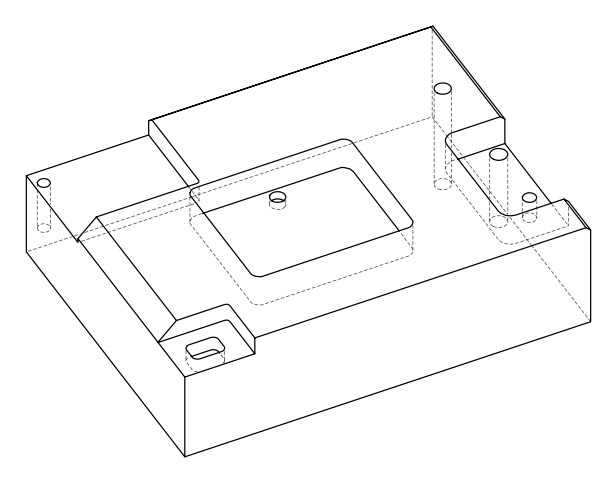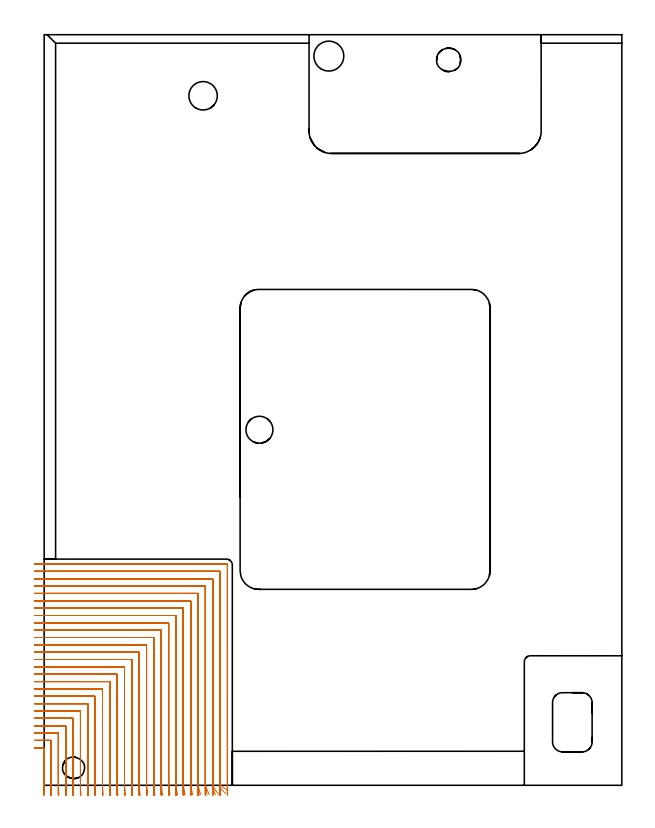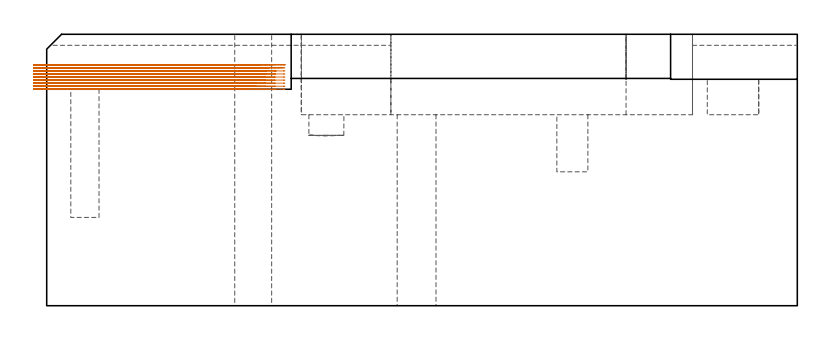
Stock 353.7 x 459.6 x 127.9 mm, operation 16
(PLAN: 21 operations, 14 tool changes, 271 min)
(1 SPOT_DRILL | STEP1HOLE | NXT0321_9005460120000 | 0.03 min | 5 mm3)
(2 SPOT_DRILL_1 | STEP1HOLE_1 | NXT0321_9005460120000 | 0.06 min | 4449 mm3)
(3 SPOT_DRILL_2 | STEP1POCKET | NXT0321_9005460120000 | 0.04 min | 4185 mm3)
(4 DRILL_BLIND_HOLE_INTO_CENTER | STEP1HOLE | NXT0301_065 | 0.07 min | 888 mm3)
(5 GUN_DRILL_THROUGH_HOLE | STEP1HOLE | UGT0307_008 | 0.69 min | 11202 mm3)
(6 DRILL_TO_ENLARGE_THROUGH_HOLE | STEP1HOLE | UGT0301_245 | 0.55 min | 18254 mm3)
(7 DRILL_THROUGH_HOLE_INTO_CENTER | STEP1HOLE_1 | NXT0301_065 | 0.39 min | 6071 mm3)
(8 DRILL_TO_ENLARGE_THROUGH_HOLE_1 | STEP1HOLE_1 | UGT0301_252 | 0.41 min | 23051 mm3)
(9 DRILL_BLIND_HOLE_INTO_CENTER_1 | STEP1POCKET | NXT0301_128 | 0.12 min | 2997 mm3)
(10 INDEXABLE_INSERT_DRILL_BLIND_HOLE_FROM_SOLID | STEP1POCKET_2 | NXT0302_004 | 0.06 min | 10173 mm3)
(11 MILL_ROUGH_BLIND_HOLE_CONTOUR | STEP1POCKET | NXT0201_010 | Spiral | 0.6 min | 3112 mm3)
(12 AREA_MILL | FG_CHAMFER_SURFACE | UGT0205_001 | 2.72 min | 2237 mm3)
(13 AREA_MILL_1 | FG_CHAMFER_SURFACE_1 | UGT0205_001 | 11.72 min | 42123 mm3)
(14 AREA_MILL_2 | FG_CHAMFER_SURFACE_2 | UGT0205_001 | 0.98 min | 713 mm3)
(15 AREA_MILL_3 | FG_CHAMFER_SURFACE_3 | UGT0205_001 | 7.85 min | 7912 mm3)
(16 MILL_CORNER_NOTCH_RECTANGULAR | CORNER_NOTCH_RECTANGULAR | NXT0201_008 | Follow Part, ap 1.5, ae 75% | 150.14 min | 411328 mm3)
(17 MILL_CORNER_NOTCH_RECTANGULAR_1 | CORNER_NOTCH_RECTANGULAR_1 | NXT0201_008 | Follow Part, ap 1.5, ae 75% | 40.67 min | 98591 mm3)
(18 MILL_RECTANGULAR_POCKET | POCKET_RECTANGULAR_STRAIGHT | UGT0201_094 | Follow Part, ap 5, ae 75% | 30.21 min | 1052492 mm3)
(19 MILL_RECTANGULAR_POCKET_1 | POCKET_RECTANGULAR_STRAIGHT_1 | NXT0201_011 | Follow Part, ap 3, ae 75% | 1.81 min | 14127 mm3)
(20 MILL_SLOT | SLOT_PARTIAL_RECTANGULAR | UGT0201_094 | Follow Part, ap 5, ae 75% | 20.71 min | 372564 mm3)
(21 MILL_BLIND_HOLE_FROM_SOLID_MATERIAL | STEP1POCKET_1 | NXT0201_010 | Spiral | 1.24 min | 8379 mm3)
(TOOL NXT0321_9005460120000 | NC Spot Drill, 142deg, 12mm, Carbide, Uncoated | D12 PA142 FL30 Z2)
(TOOL NXT0301_065 | Carbide Drill 9.4mm [860.1-0940-075A1-MM 2214] | D9.4 PA140 FL98 Z2)
(TOOL UGT0307_008 | Gun Drill 11 mm | D11 PA130 FL24 Z1)
(TOOL UGT0301_245 | Twist Drill 17.4 mm | D17.4 PA118 FL130 Z2)
(TOOL UGT0301_252 | Twist Drill 18.3 mm | D18.3 PA118 FL135 Z2)
(TOOL NXT0301_128 | Carbide Drill 12mm [861.1-1200-036A1-GP GC34] | D12 PA150 FL37.4 Z2)
(TOOL NXT0302_004 | Index. Insert Drill 16.5mm [880-D1650L20-05] | D16.5 PA176 FL83 Z2)
(TOOL NXT0201_010 | ENDMILL 10mm [2P460-1000-NA 1630] | D10 FL30 Z6)
(TOOL UGT0205_001 | Chamfer Mill 20 x 3 x 45 deg. | D20 FL50 Z2)
(TOOL NXT0201_008 | ENDMILL 6mm [2P460-0600-NA 1630] | D6 FL26 Z6)
(TOOL UGT0201_094 | End mill 20 mm | D20 FL38 Z4)
(TOOL NXT0201_011 | ENDMILL 12mm [2P460-1200-NA 1630] | D12 FL38 Z6)
(OP 16 MILL_CORNER_NOTCH_RECTANGULAR, part 2 of 2)
G0 Z137.9
X4.483 Y-5.996
Z113.511
G1 X4.334 Y-3.
G2 X4.2 Y2.379 R108. F500.
G1 Y27.207
G3 X3.907 Y27.5 R0.3
G1 X-3.
X-6. F250.
G0 Z137.9
X8.996 Y-5.996
Z113.511
G1 X8.84 Y-3.
G2 X8.7 Y2.379 R103.5 F500.
G1 Y31.707
G3 X8.407 Y32. R0.3
G1 X-3.
X-6. F250.
G0 Z137.9
X13.509 Y-5.996
Z113.511
G1 X13.346 Y-3.
G2 X13.2 Y2.379 R99. F500.
G1 Y36.206
G3 X12.906 Y36.5 R0.3
G1 X-3.
X-6. F250.
G0 Z137.9
X18.024 Y-5.995
Z113.511
G1 X17.853 Y-3.
G2 X17.7 Y2.379 R94.5 F500.
G1 Y40.706
G3 X17.406 Y41. R0.3
G1 X-3.
X-6. F250.
G0 Z137.9
X22.54 Y-5.995
Z113.511
G1 X22.361 Y-3.
G2 X22.2 Y2.379 R90. F500.
G1 Y45.206
G3 X21.906 Y45.5 R0.3
G1 X-3.
X-6. F250.
G0 Z137.9
X27.058 Y-5.994
Z113.511
G1 X26.869 Y-3.
G2 X26.7 Y2.379 R85.5 F500.
G1 Y49.706
G3 X26.406 Y50. R0.3
G1 X-3.
X-6. F250.
G0 Z137.9
X31.578 Y-5.993
Z113.511
G1 X31.379 Y-3.
G2 X31.2 Y2.379 R81. F500.
G1 Y54.206
G3 X30.906 Y54.5 R0.3
G1 X-3.
X-6. F250.
G0 Z137.9
X36.1 Y-5.993
Z113.511
G1 X35.889 Y-3.
G2 X35.7 Y2.379 R76.5 F500.
G1 Y58.706
G3 X35.406 Y59. R0.3
G1 X-3.
X-6. F250.
G0 Z137.9
X40.625 Y-5.992
Z113.511
G1 X40.401 Y-3.
G2 X40.2 Y2.379 R72. F500.
G1 Y63.205
G3 X39.905 Y63.5 R0.3
G1 X-3.
X-6. F250.
G0 Z137.9
X45.154 Y-5.99
Z113.511
G1 X44.915 Y-3.
G2 X44.7 Y2.379 R67.5 F500.
G1 Y67.705
G3 X44.405 Y68. R0.3
G1 X-3.
X-6. F250.
G0 Z137.9
X49.686 Y-5.989
Z113.511
G1 X49.43 Y-3.
G2 X49.2 Y2.379 R63. F500.
G1 Y72.205
G3 X48.905 Y72.5 R0.3
G1 X-3.
X-6. F250.
G0 Z137.9
X54.224 Y-5.987
Z113.511
G1 X53.948 Y-3.
G2 X53.7 Y2.379 R58.5 F500.
G1 Y76.705
G3 X53.405 Y77. R0.3
G1 X-3.
X-6. F250.
G0 Z137.9
X58.767 Y-5.985
Z113.511
G1 X58.469 Y-3.
G2 X58.2 Y2.379 R54. F500.
G1 Y81.205
G3 X57.905 Y81.5 R0.3
G1 X-3.
X-6. F250.
G0 Z137.9
X63.319 Y-5.982
Z113.511
G1 X62.993 Y-3.
G2 X62.7 Y2.379 R49.5 F500.
G1 Y85.704
G3 X62.404 Y86. R0.3
G1 X-3.
X-6. F250.
G0 Z137.9
X67.881 Y-5.978
Z113.511
G1 X67.523 Y-3.
G2 X67.2 Y2.379 R45. F500.
G1 Y90.204
G3 X66.904 Y90.5 R0.3
G1 X-3.
X-6. F250.
G0 Z137.9
X72.457 Y-5.973
Z113.511
G1 X72.059 Y-3.
G2 X71.7 Y2.379 R40.5 F500.
G1 Y94.704
G3 X71.404 Y95. R0.3
G1 X-3.
X-6. F250.
G0 Z137.9
X77.052 Y-5.966
Z113.511
G1 X76.604 Y-3.
G2 X76.2 Y2.379 R36. F500.
G1 Y99.204
G3 X75.904 Y99.5 R0.3
G1 X-3.
X-6. F250.
G0 Z137.9
X81.675 Y-5.956
Z113.511
G1 X81.163 Y-3.
G2 X80.7 Y2.379 R31.5 F500.
G1 Y103.704
G3 X80.404 Y104. R0.3
G1 X-3.
X-6. F250.
G0 Z137.9
X86.339 Y-5.94
Z113.511
G1 X85.741 Y-3.
G2 X85.2 Y2.379 R27. F500.
G1 Y108.204
G3 X84.904 Y108.5 R0.3
G1 X-3.
X-6. F250.
G0 Z137.9
X91.07 Y-5.913
Z113.511
G1 X90.353 Y-3.
G2 X89.7 Y2.379 R22.5 F500.
G1 Y112.703
G3 X89.403 Y113. R0.3
G1 X-3.
X-6. F250.
G0 Z137.9
X95.919 Y-5.863
Z113.511
G1 X95.023 Y-3.
G2 X94.2 Y2.379 R18. F500.
G1 Y117.203
G3 X93.903 Y117.5 R0.3
G1 X-3.
X-6. F250.
G0 Z137.9
X101.013 Y-5.752
Z113.511
G1 X99.818 Y-3.
G2 X98.7 Y2.379 R13.5 F500.
G1 Y121.703
G3 X98.403 Y122. R0.3
G1 X-3.
X-6. F250.
G0 Z137.9
X106.778 Y-5.405
Z113.511
G1 X104.985 Y-3.
G2 X103.2 Y2.379 R9. F500.
G1 Y126.203
G3 X102.903 Y126.5 R0.3
G1 X-3.
X-6. F250.
G0 Z137.9
X112.594 Y-3.015
Z113.511
G1 X109.983 Y-1.537
G2 X107.7 Y2.379 R4.5 F500.
G1 Y130.703
G3 X107.403 Y131. R0.3
G1 X-3.
X-6. F250.
G0 Z137.9
X112.2 Y-0.621
Z113.511
G1 Y2.379
Y134.9 F500.
G3 X111.6 Y135.5 R0.6
G1 X-3.
X-6. F250.
G0 Z137.9
X-0.168 Y-5.988
Z112.072
G1 X-0.254 Y-2.989
G2 X-0.3 Y0.225 R112.5 F500.
G1 Y22.707
G3 X-0.593 Y23. R0.3
G1 X-3.
X-6. F250.
G0 Z137.9
X4.338 Y-5.999
Z112.072
G1 X4.248 Y-3.
G2 X4.2 Y0.225 R108. F500.
G1 Y27.207
G3 X3.907 Y27.5 R0.3
G1 X-3.
X-6. F250.
G0 Z137.9
X8.844 Y-5.999
Z112.072
G1 X8.75 Y-3.
G2 X8.7 Y0.225 R103.5 F500.
G1 Y31.707
G3 X8.407 Y32. R0.3
G1 X-3.
X-6. F250.
G0 Z137.9
X13.35 Y-5.998
Z112.072
G1 X13.253 Y-3.
G2 X13.2 Y0.225 R99. F500.
G1 Y36.206
G3 X12.906 Y36.5 R0.3
G1 X-3.
X-6. F250.
G0 Z137.9
X17.857 Y-5.998
Z112.072
G1 X17.755 Y-3.
G2 X17.7 Y0.225 R94.5 F500.
G1 Y40.706
G3 X17.406 Y41. R0.3
G1 X-3.
X-6. F250.
G0 Z137.9
X22.365 Y-5.998
Z112.072
G1 X22.258 Y-3.
G2 X22.2 Y0.225 R90. F500.
G1 Y45.206
G3 X21.906 Y45.5 R0.3
G1 X-3.
X-6. F250.
G0 Z137.9
X26.874 Y-5.998
Z112.072
G1 X26.761 Y-3.
G2 X26.7 Y0.225 R85.5 F500.
G1 Y49.706
G3 X26.406 Y50. R0.3
G1 X-3.
X-6. F250.
G0 Z137.9
X31.384 Y-5.998
Z112.072
G1 X31.264 Y-3.
G2 X31.2 Y0.225 R81. F500.
G1 Y54.206
G3 X30.906 Y54.5 R0.3
G1 X-3.
X-6. F250.
G0 Z137.9
X35.894 Y-5.997
Z112.072
G1 X35.768 Y-3.
G2 X35.7 Y0.225 R76.5 F500.
G1 Y58.705
G3 X35.405 Y59. R0.3
G1 X-3.
X-6. F250.
G0 Z137.9
X40.407 Y-5.997
Z112.072
G1 X40.272 Y-3.
G2 X40.2 Y0.225 R72. F500.
G1 Y63.205
G3 X39.905 Y63.5 R0.3
G1 X-3.
X-6. F250.
G0 Z137.9
X44.92 Y-5.997
Z112.072
G1 X44.777 Y-3.
G2 X44.7 Y0.225 R67.5 F500.
G1 Y67.705
G3 X44.405 Y68. R0.3
G1 X-3.
X-6. F250.
G0 Z137.9
X49.436 Y-5.996
Z112.072
G1 X49.283 Y-3.
G2 X49.2 Y0.225 R63. F500.
G1 Y72.205
G3 X48.905 Y72.5 R0.3
G1 X-3.
X-6. F250.
G0 Z137.9
X53.954 Y-5.995
Z112.072
G1 X53.789 Y-3.
G2 X53.7 Y0.225 R58.5 F500.
G1 Y76.705
G3 X53.405 Y77. R0.3
G1 X-3.
X-6. F250.
G0 Z137.9
X58.475 Y-5.995
Z112.072
G1 X58.296 Y-3.
G2 X58.2 Y0.225 R54. F500.
G1 Y81.205
G3 X57.905 Y81.5 R0.3
G1 X-3.
X-6. F250.
G0 Z137.9
X63.001 Y-5.994
Z112.072
G1 X62.805 Y-3.
G2 X62.7 Y0.225 R49.5 F500.
G1 Y85.704
G3 X62.404 Y86. R0.3
G1 X-3.
X-6. F250.
G0 Z137.9
X67.531 Y-5.992
Z112.072
G1 X67.316 Y-3.
G2 X67.2 Y0.225 R45. F500.
G1 Y90.204
G3 X66.904 Y90.5 R0.3
G1 X-3.
X-6. F250.
G0 Z137.9
X72.067 Y-5.99
Z112.072
G1 X71.829 Y-3.
G2 X71.7 Y0.225 R40.5 F500.
G1 Y94.704
G3 X71.404 Y95. R0.3
G1 X-3.
X-6. F250.
G0 Z137.9
X76.613 Y-5.988
Z112.072
G1 X76.345 Y-3.
G2 X76.2 Y0.225 R36. F500.
G1 Y99.204
G3 X75.904 Y99.5 R0.3
G1 X-3.
X-6. F250.
G0 Z137.9
X81.173 Y-5.984
Z112.072
G1 X80.865 Y-3.
G2 X80.7 Y0.225 R31.5 F500.
G1 Y103.704
G3 X80.404 Y104. R0.3
G1 X-3.
X-6. F250.
G0 Z137.9
X85.752 Y-5.979
Z112.072
G1 X85.393 Y-3.
G2 X85.2 Y0.225 R27. F500.
G1 Y108.204
G3 X84.904 Y108.5 R0.3
G1 X-3.
X-6. F250.
G0 Z137.9
X90.362 Y-5.969
Z112.072
G1 X89.932 Y-3.
G2 X89.7 Y0.225 R22.5 F500.
G1 Y112.703
G3 X89.403 Y113. R0.3
G1 X-3.
X-6. F250.
G0 Z137.9
X95.029 Y-5.951
Z112.072
G1 X94.491 Y-3.
G2 X94.2 Y0.225 R18. F500.
G1 Y117.203
G3 X93.903 Y117.5 R0.3
G1 X-3.
X-6. F250.
G0 Z137.9
X99.807 Y-5.913
Z112.072
G1 X99.091 Y-3.
G2 X98.7 Y0.225 R13.5 F500.
G1 Y121.703
G3 X98.403 Y122. R0.3
G1 X-3.
X-6. F250.
G0 Z137.9
X104.872 Y-5.801
Z112.072
G1 X103.797 Y-3.
G2 X103.2 Y0.225 R9. F500.
G1 Y126.203
G3 X102.903 Y126.5 R0.3
G1 X-3.
X-6. F250.
G0 Z137.9
X111.201 Y-5.091
Z112.072
G1 X109.055 Y-2.994
G2 X107.7 Y0.225 R4.5 F500.
G1 Y130.703
G3 X107.403 Y131. R0.3
G1 X-3.
X-6. F250.
G0 Z137.9
X112.2 Y-2.775
Z112.072
G1 Y0.225
Y134.9 F500.
G3 X111.6 Y135.5 R0.6
G1 X-3.
X-6. F250.
G0 Z137.9
X-0.281 Y-5.985
Z110.633
G1 X-0.298 Y-2.985
G2 X-0.3 Y-2.351 R112.5 F500.
G1 Y22.707
G3 X-0.593 Y23. R0.3
G1 X-3.
X-6. F250.
G0 Z137.9
X4.22 Y-6.
Z110.633
G1 X4.202 Y-3.
G2 X4.2 Y-2.351 R108. F500.
G1 Y27.207
G3 X3.907 Y27.5 R0.3
G1 X-3.
X-6. F250.
G0 Z137.9
X8.721 Y-6.
Z110.633
G1 X8.702 Y-3.
G2 X8.7 Y-2.351 R103.5 F500.
G1 Y31.707
G3 X8.407 Y32. R0.3
G1 X-3.
X-6. F250.
G0 Z137.9
X13.222 Y-6.
Z110.633
G1 X13.202 Y-3.
G2 X13.2 Y-2.351 R99. F500.
G1 Y36.206
G3 X12.907 Y36.5 R0.3
G1 X-3.
X-6. F250.
G0 Z137.9
X17.723 Y-6.
Z110.633
G1 X17.702 Y-3.
G2 X17.7 Y-2.351 R94.5 F500.
G1 Y40.706
G3 X17.406 Y41. R0.3
G1 X-3.
X-6. F250.
G0 Z137.9
X22.224 Y-6.
Z110.633
G1 X22.202 Y-3.
G2 X22.2 Y-2.351 R90. F500.
G1 Y45.206
G3 X21.906 Y45.5 R0.3
G1 X-3.
X-6. F250.
G0 Z137.9
X26.725 Y-6.
Z110.633
G1 X26.702 Y-3.
G2 X26.7 Y-2.351 R85.5 F500.
G1 Y49.706
G3 X26.406 Y50. R0.3
G1 X-3.
X-6. F250.
G0 Z137.9
X31.227 Y-6.
Z110.633
G1 X31.203 Y-3.
G2 X31.2 Y-2.351 R81. F500.
G1 Y54.206
G3 X30.906 Y54.5 R0.3
G1 X-3.
X-6. F250.
G0 Z137.9
X35.728 Y-6.
Z110.633
G1 X35.703 Y-3.
G2 X35.7 Y-2.351 R76.5 F500.
G1 Y58.706
G3 X35.406 Y59. R0.3
G1 X-3.
X-6. F250.
G0 Z137.9
X40.23 Y-6.
Z110.633
G1 X40.203 Y-3.
G2 X40.2 Y-2.351 R72. F500.
G1 Y63.205
G3 X39.905 Y63.5 R0.3
G1 X-3.
X-6. F250.
G0 Z137.9
X44.732 Y-6.
Z110.633
G1 X44.703 Y-3.
G2 X44.7 Y-2.351 R67.5 F500.
G1 Y67.705
G3 X44.405 Y68. R0.3
G1 X-3.
X-6. F250.
G0 Z137.9
X49.234 Y-6.
Z110.633
G1 X49.203 Y-3.
G2 X49.2 Y-2.351 R63. F500.
G1 Y72.205
G3 X48.905 Y72.5 R0.3
G1 X-3.
X-6. F250.
G0 Z137.9
X53.737 Y-6.
Z110.633
G1 X53.704 Y-3.
G2 X53.7 Y-2.351 R58.5 F500.
G1 Y76.705
G3 X53.405 Y77. R0.3
G1 X-3.
X-6. F250.
G0 Z137.9
X58.24 Y-6.
Z110.633
G1 X58.204 Y-3.
G2 X58.2 Y-2.351 R54. F500.
G1 Y81.205
G3 X57.905 Y81.5 R0.3
G1 X-3.
X-6. F250.
G0 Z137.9
X62.744 Y-6.
Z110.633
G1 X62.704 Y-3.
G2 X62.7 Y-2.351 R49.5 F500.
G1 Y85.704
G3 X62.404 Y86. R0.3
G1 X-3.
X-6. F250.
G0 Z137.9
X67.248 Y-6.
Z110.633
G1 X67.205 Y-3.
G2 X67.2 Y-2.351 R45. F500.
G1 Y90.204
G3 X66.904 Y90.5 R0.3
G1 X-3.
X-6. F250.
G0 Z137.9
X71.753 Y-6.
Z110.633
G1 X71.705 Y-3.
G2 X71.7 Y-2.351 R40.5 F500.
G1 Y94.704
G3 X71.404 Y95. R0.3
G1 X-3.
X-6. F250.
G0 Z137.9
X76.26 Y-6.
Z110.633
G1 X76.206 Y-3.
G2 X76.2 Y-2.351 R36. F500.
G1 Y99.204
G3 X75.904 Y99.5 R0.3
G1 X-3.
X-6. F250.
G0 Z137.9
X80.768 Y-5.999
Z110.633
G1 X80.707 Y-3.
G2 X80.7 Y-2.351 R31.5 F500.
G1 Y103.704
G3 X80.404 Y104. R0.3
G1 X-3.
X-6. F250.
G0 Z137.9
X85.28 Y-5.999
Z110.633
G1 X85.208 Y-3.
G2 X85.2 Y-2.351 R27. F500.
G1 Y108.204
G3 X84.904 Y108.5 R0.3
G1 X-3.
X-6. F250.
G0 Z137.9
X89.796 Y-5.999
Z110.633
G1 X89.709 Y-3.
G2 X89.7 Y-2.351 R22.5 F500.
G1 Y112.703
G3 X89.403 Y113. R0.3
G1 X-3.
X-6. F250.
G0 Z137.9
X94.32 Y-5.998
Z110.633
G1 X94.212 Y-3.
G2 X94.2 Y-2.351 R18. F500.
G1 Y117.203
G3 X93.903 Y117.5 R0.3
G1 X-3.
X-6. F250.
G0 Z137.9
X98.86 Y-5.997
Z110.633
G1 X98.716 Y-3.
G2 X98.7 Y-2.351 R13.5 F500.
G1 Y121.703
G3 X98.403 Y122. R0.3
G1 X-3.
X-6. F250.
G0 Z137.9
X103.44 Y-5.992
Z110.633
G1 X103.223 Y-3.
G2 X103.2 Y-2.351 R9. F500.
G1 Y126.203
G3 X102.903 Y126.5 R0.3
G1 X-3.
X-6. F250.
G0 Z137.9
X108.18 Y-5.969
Z110.633
G1 X107.747 Y-3.
G2 X107.7 Y-2.351 R4.5 F500.
G1 Y130.703
G3 X107.403 Y131. R0.3
G1 X-3.
X-6. F250.
G0 Z137.9
X112.2 Y-5.351
Z110.633
G1 Y-2.351
Y134.9 F500.
G3 X111.6 Y135.5 R0.6
G1 X-3.
X-6. F250.
G0 Z137.9
X-0.3 Y-5.985
Z109.194
G1 Y-2.985
Y22.707 F500.
G3 X-0.593 Y23. R0.3
G1 X-3.
X-6. F250.
G0 Z137.9
X4.201 Y-6.
Z109.194
G1 X4.2 Y-3.
Y22.707 F500.
Y27.207
G3 X3.907 Y27.5 R0.3
G1 X-3.
X-6. F250.
G0 Z137.9
X8.701 Y-6.
Z109.194
G1 X8.7 Y-3.
Y27.207 F500.
Y31.707
G3 X8.407 Y32. R0.3
G1 X-3.
X-6. F250.
G0 Z137.9
X13.201 Y-6.
Z109.194
G1 X13.2 Y-3.
Y31.707 F500.
Y36.207
G3 X12.906 Y36.5 R0.3
G1 X-3.
X-6. F250.
G0 Z137.9
X17.701 Y-6.
Z109.194
G1 X17.7 Y-3.
Y36.207 F500.
Y40.706
G3 X17.406 Y41. R0.3
G1 X-3.
X-6. F250.
G0 Z137.9
X22.201 Y-6.
Z109.194
G1 X22.2 Y-3.
Y40.706 F500.
Y45.206
G3 X21.906 Y45.5 R0.3
G1 X-3.
X-6. F250.
G0 Z137.9
X26.701 Y-6.
Z109.194
G1 X26.7 Y-3.
Y45.206 F500.
Y49.706
G3 X26.406 Y50. R0.3
G1 X-3.
X-6. F250.
G0 Z137.9
X31.201 Y-6.
Z109.194
G1 X31.2 Y-3.
Y49.706 F500.
Y54.206
G3 X30.906 Y54.5 R0.3
G1 X-3.
X-6. F250.
G0 Z137.9
X35.701 Y-6.
Z109.194
G1 X35.7 Y-3.
Y54.206 F500.
Y58.706
G3 X35.406 Y59. R0.3
G1 X-3.
X-6. F250.
G0 Z137.9
X40.201 Y-6.
Z109.194
G1 X40.2 Y-3.
Y58.706 F500.
Y63.205
G3 X39.905 Y63.5 R0.3
G1 X-3.
X-6. F250.
G0 Z137.9
X44.701 Y-6.
Z109.194
G1 X44.7 Y-3.
Y63.205 F500.
Y67.705
G3 X44.405 Y68. R0.3
G1 X-3.
X-6. F250.
G0 Z137.9
X49.201 Y-6.
Z109.194
G1 X49.2 Y-3.
Y67.705 F500.
Y72.205
G3 X48.905 Y72.5 R0.3
G1 X-3.
X-6. F250.
G0 Z137.9
X53.701 Y-6.
Z109.194
G1 X53.7 Y-3.
Y72.205 F500.
Y76.705
G3 X53.405 Y77. R0.3
G1 X-3.
X-6. F250.
G0 Z137.9
X58.201 Y-6.
Z109.194
G1 X58.2 Y-3.
Y76.705 F500.
Y81.205
G3 X57.905 Y81.5 R0.3
G1 X-3.
X-6. F250.
G0 Z137.9
X62.701 Y-6.
Z109.194
G1 X62.7 Y-3.
Y81.205 F500.
Y85.704
G3 X62.404 Y86. R0.3
G1 X-3.
X-6. F250.
G0 Z137.9
X67.201 Y-6.
Z109.194
G1 X67.2 Y-3.
Y85.704 F500.
Y90.204
G3 X66.904 Y90.5 R0.3
G1 X-3.
X-6. F250.
G0 Z137.9
X71.701 Y-6.
Z109.194
G1 X71.7 Y-3.
Y90.204 F500.
Y94.704
G3 X71.404 Y95. R0.3
G1 X-3.
X-6. F250.
G0 Z137.9
X76.202 Y-6.
Z109.194
G1 X76.2 Y-3.
Y94.704 F500.
Y99.204
G3 X75.904 Y99.5 R0.3
G1 X-3.
X-6. F250.
G0 Z137.9
X80.702 Y-6.
Z109.194
G1 X80.7 Y-3.
Y99.204 F500.
Y103.704
G3 X80.404 Y104. R0.3
G1 X-3.
X-6. F250.
G0 Z137.9
X85.202 Y-6.
Z109.194
G1 X85.2 Y-3.
Y103.704 F500.
Y108.204
G3 X84.904 Y108.5 R0.3
G1 X-3.
X-6. F250.
G0 Z137.9
X89.703 Y-6.
Z109.194
G1 X89.7 Y-3.
Y108.204 F500.
Y112.703
G3 X89.403 Y113. R0.3
G1 X-3.
X-6. F250.
G0 Z137.9
X94.203 Y-6.
Z109.194
G1 X94.2 Y-3.
Y112.703 F500.
Y117.203
G3 X93.903 Y117.5 R0.3
G1 X-3.
X-6. F250.
G0 Z137.9
X98.704 Y-6.
Z109.194
G1 X98.7 Y-3.
Y117.203 F500.
Y121.703
G3 X98.403 Y122. R0.3
G1 X-3.
X-6. F250.
G0 Z137.9
X103.206 Y-6.
Z109.194
G1 X103.2 Y-3.
Y121.703 F500.
Y126.203
G3 X102.903 Y126.5 R0.3
G1 X-3.
X-6. F250.
G0 Z137.9
X107.713 Y-6.
Z109.194
G1 X107.7 Y-3.
Y126.203 F500.
Y130.703
G3 X107.403 Y131. R0.3
G1 X-3.
X-6. F250.
G0 Z137.9
X112.2 Y-5.981
Z109.194
G1 Y-2.981
Y134.9 F500.
G3 X111.6 Y135.5 R0.6
G1 X-3.
X-6. F250.
G0 Z137.9
X-0.3 Y-5.985
Z107.756
G1 Y-2.985
Y22.707 F500.
G3 X-0.593 Y23. R0.3
G1 X-3.
X-6. F250.
G0 Z137.9
X4.2 Y-6.
Z107.756
G1 Y-3.
Y27.207 F500.
G3 X3.907 Y27.5 R0.3
G1 X-3.
X-6. F250.
G0 Z137.9
X8.7 Y-6.
Z107.756
G1 Y-3.
Y31.707 F500.
G3 X8.407 Y32. R0.3
G1 X-3.
X-6. F250.
G0 Z137.9
X13.2 Y-6.
Z107.756
G1 Y-3.
Y36.207 F500.
G3 X12.907 Y36.5 R0.3
G1 X-3.
X-6. F250.
G0 Z137.9
X17.7 Y-6.
Z107.756
G1 Y-3.
Y40.706 F500.
G3 X17.406 Y41. R0.3
G1 X-3.
X-6. F250.
G0 Z137.9
X22.2 Y-6.
Z107.756
G1 Y-3.
Y45.206 F500.
G3 X21.906 Y45.5 R0.3
G1 X-3.
X-6. F250.
G0 Z137.9
X26.7 Y-6.
Z107.756
G1 Y-3.
Y49.706 F500.
G3 X26.406 Y50. R0.3
G1 X-3.
X-6. F250.
G0 Z137.9
X31.2 Y-6.
Z107.756
G1 Y-3.
Y54.206 F500.
G3 X30.906 Y54.5 R0.3
G1 X-3.
X-6. F250.
G0 Z137.9
X35.7 Y-6.
Z107.756
G1 Y-3.
Y58.706 F500.
G3 X35.406 Y59. R0.3
G1 X-3.
X-6. F250.
G0 Z137.9
X40.2 Y-6.
Z107.756
G1 Y-3.
Y63.205 F500.
G3 X39.905 Y63.5 R0.3
G1 X-3.
X-6. F250.
G0 Z137.9
X44.7 Y-6.
Z107.756
G1 Y-3.
Y67.705 F500.
G3 X44.405 Y68. R0.3
G1 X-3.
X-6. F250.
G0 Z137.9
X49.2 Y-6.
Z107.756
G1 Y-3.
Y72.205 F500.
G3 X48.905 Y72.5 R0.3
G1 X-3.
X-6. F250.
G0 Z137.9
X53.7 Y-6.
Z107.756
G1 Y-3.
Y76.705 F500.
G3 X53.405 Y77. R0.3
G1 X-3.
X-6. F250.
G0 Z137.9
X58.2 Y-6.
Z107.756
G1 Y-3.
Y81.205 F500.
G3 X57.905 Y81.5 R0.3
G1 X-3.
X-6. F250.
G0 Z137.9
X62.7 Y-6.
Z107.756
G1 Y-3.
Y85.704 F500.
G3 X62.404 Y86. R0.3
G1 X-3.
X-6. F250.
G0 Z137.9
X67.2 Y-6.
Z107.756
G1 Y-3.
Y90.204 F500.
G3 X66.904 Y90.5 R0.3
G1 X-3.
X-6. F250.
G0 Z137.9
X71.7 Y-6.
Z107.756
G1 Y-3.
Y94.704 F500.
G3 X71.404 Y95. R0.3
G1 X-3.
X-6. F250.
G0 Z137.9
X76.2 Y-6.
Z107.756
G1 Y-3.
Y99.204 F500.
G3 X75.904 Y99.5 R0.3
G1 X-3.
X-6. F250.
G0 Z137.9
X80.7 Y-6.
Z107.756
G1 Y-3.
Y103.704 F500.
G3 X80.404 Y104. R0.3
G1 X-3.
X-6. F250.
G0 Z137.9
X85.2 Y-6.
Z107.756
G1 Y-3.
Y108.204 F500.
G3 X84.904 Y108.5 R0.3
G1 X-3.
X-6. F250.
G0 Z137.9
X89.7 Y-6.
Z107.756
G1 Y-3.
Y112.703 F500.
G3 X89.403 Y113. R0.3
G1 X-3.
X-6. F250.
G0 Z137.9
X94.2 Y-6.
Z107.756
G1 Y-3.
Y117.203 F500.
G3 X93.903 Y117.5 R0.3
G1 X-3.
X-6. F250.
G0 Z137.9
X98.7 Y-6.
Z107.756
G1 Y-3.
Y121.703 F500.
G3 X98.403 Y122. R0.3
G1 X-3.
X-6. F250.
G0 Z137.9
X103.2 Y-6.
Z107.756
G1 Y-3.
Y126.203 F500.
G3 X102.903 Y126.5 R0.3
G1 X-3.
X-6. F250.
G0 Z137.9
X107.7 Y-6.
Z107.756
G1 Y-3.
Y130.703 F500.
G3 X107.403 Y131. R0.3
G1 X-3.
X-6. F250.
G0 Z137.9
X112.2 Y-6.
Z107.756
G1 Y-3.
Y134.9 F500.
G3 X111.6 Y135.5 R0.6
G1 X-3.
X-6. F250.
G0 Z137.9
X-0.3 Y-5.985
Z106.317
G1 Y-2.985
Y22.707 F500.
G3 X-0.593 Y23. R0.3
G1 X-3.
X-6. F250.
G0 Z137.9
X4.2 Y-6.
Z106.317
G1 Y-3.
Y27.207 F500.
G3 X3.907 Y27.5 R0.3
G1 X-3.
X-6. F250.
G0 Z137.9
X8.7 Y-6.
Z106.317
G1 Y-3.
Y31.707 F500.
G3 X8.407 Y32. R0.3
G1 X-3.
X-6. F250.
G0 Z137.9
X13.2 Y-6.
Z106.317
G1 Y-3.
Y36.206 F500.
G3 X12.907 Y36.5 R0.3
G1 X-3.
X-6. F250.
G0 Z137.9
X17.7 Y-6.
Z106.317
G1 Y-3.
Y40.706 F500.
G3 X17.406 Y41. R0.3
G1 X-3.
X-6. F250.
G0 Z137.9
X22.2 Y-6.
Z106.317
G1 Y-3.
Y45.206 F500.
G3 X21.906 Y45.5 R0.3
G1 X-3.
X-6. F250.
G0 Z137.9
X26.7 Y-6.
Z106.317
G1 Y-3.
Y49.706 F500.
G3 X26.406 Y50. R0.3
G1 X-3.
X-6. F250.
G0 Z137.9
X31.2 Y-6.
Z106.317
G1 Y-3.
Y54.206 F500.
G3 X30.906 Y54.5 R0.3
G1 X-3.
X-6. F250.
G0 Z137.9
X35.7 Y-6.
Z106.317
G1 Y-3.
Y58.706 F500.
G3 X35.406 Y59. R0.3
G1 X-3.
X-6. F250.
G0 Z137.9
X40.2 Y-6.
Z106.317
G1 Y-3.
Y63.205 F500.
G3 X39.905 Y63.5 R0.3
G1 X-3.
X-6. F250.
G0 Z137.9
X44.7 Y-6.
Z106.317
G1 Y-3.
Y67.705 F500.
G3 X44.405 Y68. R0.3
G1 X-3.
X-6. F250.
G0 Z137.9
X49.2 Y-6.
Z106.317
G1 Y-3.
Y72.205 F500.
G3 X48.905 Y72.5 R0.3
G1 X-3.
X-6. F250.
G0 Z137.9
X53.7 Y-6.
Z106.317
G1 Y-3.
Y76.705 F500.
G3 X53.405 Y77. R0.3
G1 X-3.
X-6. F250.
G0 Z137.9
X58.2 Y-6.
Z106.317
G1 Y-3.
Y81.205 F500.
G3 X57.905 Y81.5 R0.3
G1 X-3.
X-6. F250.
G0 Z137.9
X62.7 Y-6.
Z106.317
G1 Y-3.
Y85.704 F500.
G3 X62.404 Y86. R0.3
G1 X-3.
X-6. F250.
G0 Z137.9
X67.2 Y-6.
Z106.317
G1 Y-3.
Y90.204 F500.
G3 X66.904 Y90.5 R0.3
G1 X-3.
X-6. F250.
G0 Z137.9
X71.7 Y-6.
Z106.317
G1 Y-3.
Y94.704 F500.
G3 X71.404 Y95. R0.3
G1 X-3.
X-6. F250.
G0 Z137.9
X76.2 Y-6.
Z106.317
G1 Y-3.
Y99.204 F500.
G3 X75.904 Y99.5 R0.3
G1 X-3.
X-6. F250.
G0 Z137.9
X80.7 Y-6.
Z106.317
G1 Y-3.
Y103.704 F500.
G3 X80.404 Y104. R0.3
G1 X-3.
X-6. F250.
G0 Z137.9
X85.2 Y-6.
Z106.317
G1 Y-3.
Y108.204 F500.
G3 X84.904 Y108.5 R0.3
G1 X-3.
X-6. F250.
G0 Z137.9
X89.7 Y-6.
Z106.317
G1 Y-3.
Y112.703 F500.
G3 X89.403 Y113. R0.3
G1 X-3.
X-6. F250.
G0 Z137.9
X94.2 Y-6.
Z106.317
G1 Y-3.
Y117.203 F500.
G3 X93.903 Y117.5 R0.3
G1 X-3.
X-6. F250.
G0 Z137.9
X98.7 Y-6.
Z106.317
G1 Y-3.
Y121.703 F500.
G3 X98.403 Y122. R0.3
G1 X-3.
X-6. F250.
G0 Z137.9
X103.2 Y-6.
Z106.317
G1 Y-3.
Y126.203 F500.
G3 X102.903 Y126.5 R0.3
G1 X-3.
X-6. F250.
G0 Z137.9
X107.7 Y-6.
Z106.317
G1 Y-3.
Y130.703 F500.
G3 X107.403 Y131. R0.3
G1 X-3.
X-6. F250.
G0 Z137.9
X112.2 Y-6.
Z106.317
G1 Y-3.
Y134.9 F500.
G3 X111.6 Y135.5 R0.6
G1 X-3.
X-6. F250.
G0 Z137.9
X-0.3 Y-5.985
Z104.878
G1 Y-2.985
Y22.707 F500.
G3 X-0.593 Y23. R0.3
G1 X-3.
X-6. F250.
G0 Z137.9
X4.2 Y-6.
Z104.878
G1 Y-3.
Y27.207 F500.
G3 X3.907 Y27.5 R0.3
G1 X-3.
X-6. F250.
G0 Z137.9
X8.7 Y-6.
Z104.878
G1 Y-3.
Y31.707 F500.
G3 X8.407 Y32. R0.3
G1 X-3.
X-6. F250.
G0 Z137.9
X13.2 Y-6.
Z104.878
G1 Y-3.
Y36.206 F500.
G3 X12.907 Y36.5 R0.3
G1 X-3.
X-6. F250.
G0 Z137.9
X17.7 Y-6.
Z104.878
G1 Y-3.
Y40.706 F500.
G3 X17.406 Y41. R0.3
G1 X-3.
X-6. F250.
G0 Z137.9
X22.2 Y-6.
Z104.878
G1 Y-3.
Y45.206 F500.
G3 X21.906 Y45.5 R0.3
G1 X-3.
X-6. F250.
G0 Z137.9
X26.7 Y-6.
Z104.878
G1 Y-3.
Y49.706 F500.
G3 X26.406 Y50. R0.3
G1 X-3.
X-6. F250.
G0 Z137.9
X31.2 Y-6.
Z104.878
G1 Y-3.
Y54.206 F500.
G3 X30.906 Y54.5 R0.3
G1 X-3.
X-6. F250.
G0 Z137.9
X35.7 Y-6.
Z104.878
G1 Y-3.
Y58.706 F500.
G3 X35.406 Y59. R0.3
G1 X-3.
X-6. F250.
G0 Z137.9
X40.2 Y-6.
Z104.878
G1 Y-3.
Y63.205 F500.
G3 X39.905 Y63.5 R0.3
G1 X-3.
X-6. F250.
G0 Z137.9
X44.7 Y-6.
Z104.878
G1 Y-3.
Y67.705 F500.
G3 X44.405 Y68. R0.3
G1 X-3.
X-6. F250.
G0 Z137.9
X49.2 Y-6.
Z104.878
G1 Y-3.
Y72.205 F500.
G3 X48.905 Y72.5 R0.3
G1 X-3.
X-6. F250.
G0 Z137.9
X53.7 Y-6.
Z104.878
G1 Y-3.
Y76.705 F500.
G3 X53.405 Y77. R0.3
G1 X-3.
X-6. F250.
G0 Z137.9
X58.2 Y-6.
Z104.878
G1 Y-3.
Y81.205 F500.
G3 X57.905 Y81.5 R0.3
G1 X-3.
X-6. F250.
G0 Z137.9
X62.7 Y-6.
Z104.878
G1 Y-3.
Y85.704 F500.
G3 X62.404 Y86. R0.3
G1 X-3.
X-6. F250.
G0 Z137.9
X67.2 Y-6.
Z104.878
G1 Y-3.
Y90.204 F500.
G3 X66.904 Y90.5 R0.3
G1 X-3.
X-6. F250.
G0 Z137.9
X71.7 Y-6.
Z104.878
G1 Y-3.
Y94.704 F500.
G3 X71.404 Y95. R0.3
G1 X-3.
X-6. F250.
G0 Z137.9
X76.2 Y-6.
Z104.878
G1 Y-3.
Y99.204 F500.
G3 X75.904 Y99.5 R0.3
G1 X-3.
X-6. F250.
G0 Z137.9
X80.7 Y-6.
Z104.878
G1 Y-3.
Y103.704 F500.
G3 X80.404 Y104. R0.3
G1 X-3.
X-6. F250.
G0 Z137.9
X85.2 Y-6.
Z104.878
G1 Y-3.
Y108.204 F500.
G3 X84.904 Y108.5 R0.3
G1 X-3.
X-6. F250.
G0 Z137.9
X89.7 Y-6.
Z104.878
G1 Y-3.
Y112.703 F500.
G3 X89.403 Y113. R0.3
G1 X-3.
X-6. F250.
G0 Z137.9
X94.2 Y-6.
Z104.878
G1 Y-3.
Y117.203 F500.
G3 X93.903 Y117.5 R0.3
G1 X-3.
X-6. F250.
G0 Z137.9
X98.7 Y-6.
Z104.878
G1 Y-3.
Y121.703 F500.
G3 X98.403 Y122. R0.3
G1 X-3.
X-6. F250.
G0 Z137.9
X103.2 Y-6.
Z104.878
G1 Y-3.
Y126.203 F500.
G3 X102.903 Y126.5 R0.3
G1 X-3.
X-6. F250.
G0 Z137.9
X107.7 Y-6.
Z104.878
G1 Y-3.
Y130.703 F500.
G3 X107.403 Y131. R0.3
G1 X-3.
X-6. F250.
G0 Z137.9
X112.2 Y-6.
Z104.878
G1 Y-3.
Y134.9 F500.
G3 X111.6 Y135.5 R0.6
G1 X-3.
X-6. F250.
G0 Z137.9
X-0.3 Y-5.985
Z103.439
G1 Y-2.985
Y22.707 F500.
G3 X-0.593 Y23. R0.3
G1 X-3.
X-6. F250.
G0 Z137.9
X4.2 Y-6.
Z103.439
G1 Y-3.
Y27.207 F500.
G3 X3.907 Y27.5 R0.3
G1 X-3.
X-6. F250.
G0 Z137.9
X8.7 Y-6.
Z103.439
G1 Y-3.
Y31.707 F500.
G3 X8.407 Y32. R0.3
G1 X-3.
X-6. F250.
G0 Z137.9
X13.2 Y-6.
Z103.439
G1 Y-3.
Y36.206 F500.
G3 X12.907 Y36.5 R0.3
G1 X-3.
X-6. F250.
G0 Z137.9
X17.7 Y-6.
Z103.439
G1 Y-3.
Y40.706 F500.
G3 X17.406 Y41. R0.3
G1 X-3.
X-6. F250.
G0 Z137.9
X22.2 Y-6.
Z103.439
G1 Y-3.
Y45.206 F500.
G3 X21.906 Y45.5 R0.3
G1 X-3.
X-6. F250.
G0 Z137.9
X26.7 Y-6.
Z103.439
G1 Y-3.
Y49.706 F500.
G3 X26.406 Y50. R0.3
G1 X-3.
X-6. F250.
G0 Z137.9
X31.2 Y-6.
Z103.439
G1 Y-3.
Y54.206 F500.
G3 X30.906 Y54.5 R0.3
G1 X-3.
X-6. F250.
G0 Z137.9
X35.7 Y-6.
Z103.439
G1 Y-3.
Y58.706 F500.
G3 X35.406 Y59. R0.3
G1 X-3.
X-6. F250.
G0 Z137.9
X40.2 Y-6.
Z103.439
G1 Y-3.
Y63.205 F500.
G3 X39.905 Y63.5 R0.3
G1 X-3.
X-6. F250.
G0 Z137.9
X44.7 Y-6.
Z103.439
G1 Y-3.
Y67.705 F500.
G3 X44.405 Y68. R0.3
G1 X-3.
X-6. F250.
G0 Z137.9
X49.2 Y-6.
Z103.439
G1 Y-3.
Y72.205 F500.
G3 X48.905 Y72.5 R0.3
G1 X-3.
X-6. F250.
G0 Z137.9
X53.7 Y-6.
Z103.439
G1 Y-3.
Y76.705 F500.
G3 X53.405 Y77. R0.3
G1 X-3.
X-6. F250.
G0 Z137.9
X58.2 Y-6.
Z103.439
G1 Y-3.
Y81.205 F500.
G3 X57.905 Y81.5 R0.3
G1 X-3.
X-6. F250.
G0 Z137.9
X62.7 Y-6.
Z103.439
G1 Y-3.
Y85.704 F500.
G3 X62.404 Y86. R0.3
G1 X-3.
X-6. F250.
G0 Z137.9
X67.2 Y-6.
Z103.439
G1 Y-3.
Y90.204 F500.
G3 X66.904 Y90.5 R0.3
G1 X-3.
X-6. F250.
G0 Z137.9
X71.7 Y-6.
Z103.439
G1 Y-3.
Y94.704 F500.
G3 X71.404 Y95. R0.3
G1 X-3.
X-6. F250.
G0 Z137.9
X76.2 Y-6.
Z103.439
G1 Y-3.
Y99.204 F500.
G3 X75.904 Y99.5 R0.3
G1 X-3.
X-6. F250.
G0 Z137.9
X80.7 Y-6.
Z103.439
G1 Y-3.
Y103.704 F500.
G3 X80.404 Y104. R0.3
G1 X-3.
X-6. F250.
G0 Z137.9
X85.2 Y-6.
Z103.439
G1 Y-3.
Y108.204 F500.
G3 X84.904 Y108.5 R0.3
G1 X-3.
X-6. F250.
G0 Z137.9
X89.7 Y-6.
Z103.439
G1 Y-3.
Y112.703 F500.
G3 X89.403 Y113. R0.3
G1 X-3.
X-6. F250.
G0 Z137.9
X94.2 Y-6.
Z103.439
G1 Y-3.
Y117.203 F500.
G3 X93.903 Y117.5 R0.3
G1 X-3.
X-6. F250.
G0 Z137.9
X98.7 Y-6.
Z103.439
G1 Y-3.
Y121.703 F500.
G3 X98.403 Y122. R0.3
G1 X-3.
X-6. F250.
G0 Z137.9
X103.2 Y-6.
Z103.439
G1 Y-3.
Y126.203 F500.
G3 X102.903 Y126.5 R0.3
G1 X-3.
X-6. F250.
G0 Z137.9
X107.7 Y-6.
Z103.439
G1 Y-3.
Y130.703 F500.
G3 X107.403 Y131. R0.3
G1 X-3.
X-6. F250.
G0 Z137.9
X112.2 Y-6.
Z103.439
G1 Y-3.
Y134.9 F500.
G3 X111.6 Y135.5 R0.6
G1 X-3.
X-6. F250.
G0 Z137.9
X-0.3 Y-5.985
Z102.
G1 Y-2.985
Y22.707 F500.
G3 X-0.593 Y23. R0.3
G1 X-3.
X-6. F250.
G0 Z137.9
X4.2 Y-6.
Z102.
G1 Y-3.
Y27.207 F500.
G3 X3.907 Y27.5 R0.3
G1 X-3.
X-6. F250.
G0 Z137.9
X8.7 Y-6.
Z102.
G1 Y-3.
Y31.707 F500.
G3 X8.407 Y32. R0.3
G1 X-3.
X-6. F250.
G0 Z137.9
X13.2 Y-6.
Z102.
G1 Y-3.
Y36.206 F500.
G3 X12.907 Y36.5 R0.3
G1 X-3.
X-6. F250.
G0 Z137.9
X17.7 Y-6.
Z102.
G1 Y-3.
Y40.706 F500.
G3 X17.406 Y41. R0.3
G1 X-3.
X-6. F250.
G0 Z137.9
X22.2 Y-6.
Z102.
G1 Y-3.
Y45.206 F500.
G3 X21.906 Y45.5 R0.3
G1 X-3.
X-6. F250.
G0 Z137.9
X26.7 Y-6.
Z102.
G1 Y-3.
Y49.706 F500.
G3 X26.406 Y50. R0.3
G1 X-3.
X-6. F250.
G0 Z137.9
X31.2 Y-6.
Z102.
G1 Y-3.
Y54.206 F500.
G3 X30.906 Y54.5 R0.3
G1 X-3.
X-6. F250.
G0 Z137.9
X35.7 Y-6.
Z102.
G1 Y-3.
Y58.706 F500.
G3 X35.406 Y59. R0.3
G1 X-3.
X-6. F250.
G0 Z137.9
X40.2 Y-6.
Z102.
G1 Y-3.
Y63.205 F500.
G3 X39.905 Y63.5 R0.3
G1 X-3.
X-6. F250.
G0 Z137.9
X44.7 Y-6.
Z102.
G1 Y-3.
Y67.705 F500.
G3 X44.405 Y68. R0.3
G1 X-3.
X-6. F250.
G0 Z137.9
X49.2 Y-6.
Z102.
G1 Y-3.
Y72.205 F500.
G3 X48.905 Y72.5 R0.3
G1 X-3.
X-6. F250.
G0 Z137.9
X53.7 Y-6.
Z102.
G1 Y-3.
Y76.705 F500.
G3 X53.405 Y77. R0.3
G1 X-3.
X-6. F250.
G0 Z137.9
X58.2 Y-6.
Z102.
G1 Y-3.
Y81.205 F500.
G3 X57.905 Y81.5 R0.3
G1 X-3.
X-6. F250.
G0 Z137.9
X62.7 Y-6.
Z102.
G1 Y-3.
Y85.704 F500.
G3 X62.404 Y86. R0.3
G1 X-3.
X-6. F250.
G0 Z137.9
X67.2 Y-6.
Z102.
G1 Y-3.
Y90.204 F500.
G3 X66.904 Y90.5 R0.3
G1 X-3.
X-6. F250.
G0 Z137.9
X71.7 Y-6.
Z102.
G1 Y-3.
Y94.704 F500.
G3 X71.404 Y95. R0.3
G1 X-3.
X-6. F250.
G0 Z137.9
X76.2 Y-6.
Z102.
G1 Y-3.
Y99.204 F500.
G3 X75.904 Y99.5 R0.3
G1 X-3.
X-6. F250.
G0 Z137.9
X80.7 Y-6.
Z102.
G1 Y-3.
Y103.704 F500.
G3 X80.404 Y104. R0.3
G1 X-3.
X-6. F250.
G0 Z137.9
X85.2 Y-6.
Z102.
G1 Y-3.
Y108.204 F500.
G3 X84.904 Y108.5 R0.3
G1 X-3.
X-6. F250.
G0 Z137.9
X89.7 Y-6.
Z102.
G1 Y-3.
Y112.703 F500.
G3 X89.403 Y113. R0.3
G1 X-3.
X-6. F250.
G0 Z137.9
X94.2 Y-6.
Z102.
G1 Y-3.
Y117.203 F500.
G3 X93.903 Y117.5 R0.3
G1 X-3.
X-6. F250.
G0 Z137.9
X98.7 Y-6.
Z102.
G1 Y-3.
Y121.703 F500.
G3 X98.403 Y122. R0.3
G1 X-3.
X-6. F250.
G0 Z137.9
X103.2 Y-6.
Z102.
G1 Y-3.
Y126.203 F500.
G3 X102.903 Y126.5 R0.3
G1 X-3.
X-6. F250.
G0 Z137.9
X107.7 Y-6.
Z102.
G1 Y-3.
Y130.703 F500.
G3 X107.403 Y131. R0.3
G1 X-3.
X-6. F250.
G0 Z137.9
X112.2 Y-6.
Z102.
G1 Y-3.
Y134.9 F500.
G3 X111.6 Y135.5 R0.6
G1 X-3.
X-6. F250.
G0 Z137.9
M5
M2
